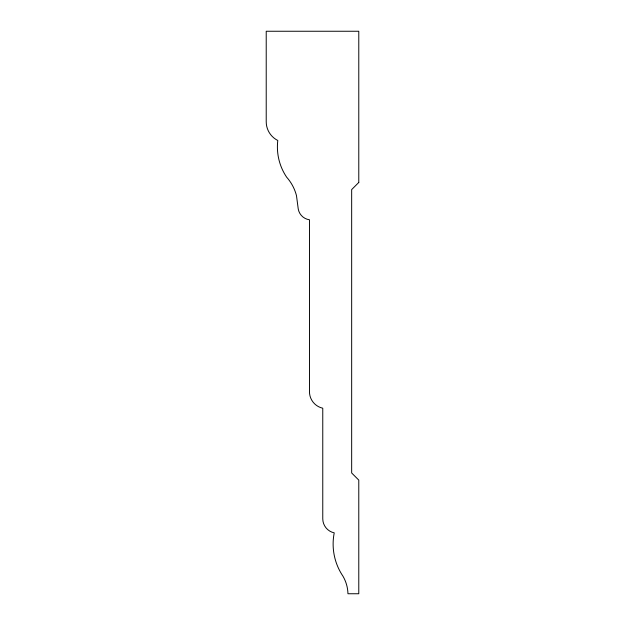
<?xml version="1.0" encoding="UTF-8"?>
<svg xmlns="http://www.w3.org/2000/svg" width="625" height="625" viewBox="0 0 625 625"><rect width="100%" height="100%" fill="white"/><g stroke="black" fill="none" stroke-linecap="round" stroke-linejoin="round"><path stroke-width="0.94" d="M358.781 182.461L351.664 189.586L351.664 472.977L358.781 480.102L358.781 593.75L347.953 593.75A36.766 36.766 0 0 0 342.922 576.125A57.453 57.453 0 0 1 334.227 532.852A14.43 14.43 0 0 1 322.766 518.859L322.766 408.211A16.898 16.898 0 0 1 309.469 391.422L309.469 219.781A13.141 13.141 0 0 1 298.242 209.008L296.484 195.656A44.516 44.516 0 0 0 286.641 177.164A54.086 54.086 0 0 1 277.789 140.477A20.93 20.93 0 0 1 266.219 121.75L266.219 31.25L358.781 31.25L358.781 182.461"/></g></svg>
